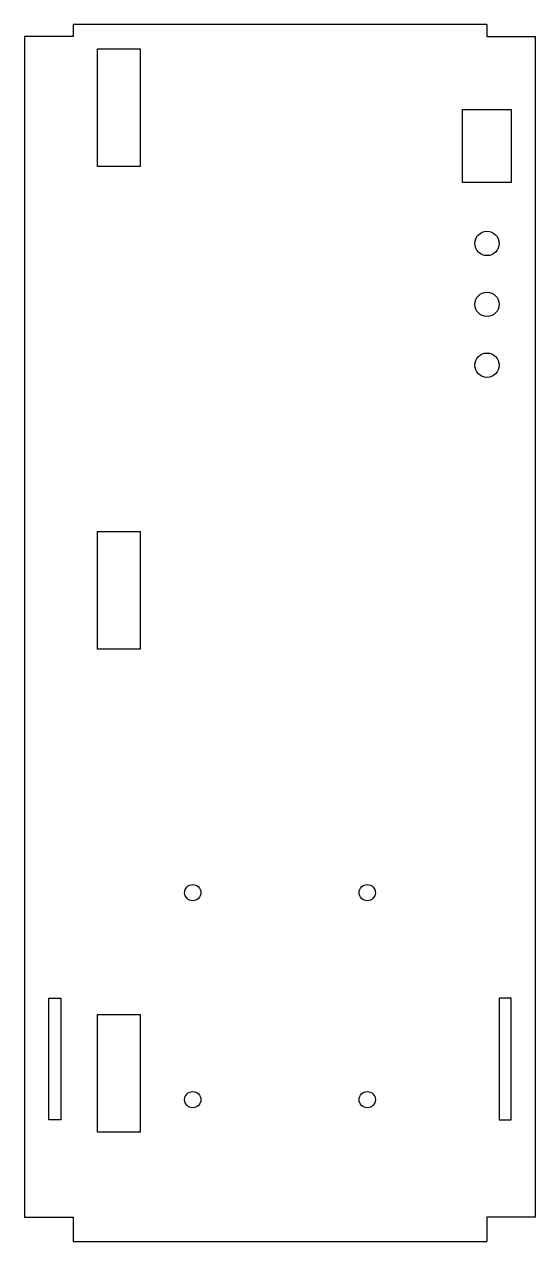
# Model space of a CAD drawing. Extents: x -63 to 63, y -96 to 204.
import ezdxf

# ---------------------------------------------------------------- set-up
doc = ezdxf.new("R2010")
doc.units = 0
doc.layers.get('0').update_dxf_attribs({"linetype": 'continuous'})

# ---------------------------------------------------------------- blocks, each defined once
blk = doc.blocks.new('BODY')
at = {"color": 0}
for p, q in [((-51, 204), (-51, 201)), ((51, 204), (-51, 204)), ((51, 204), (51, 201)), ((-63, 201), (-63, -90)), ((-51, 201), (-63, 201)), ((51, 201), (63, 201)), ((63, -90), (63, 201)), ((-45, 169), (-45, 198)), ((-45, 198), (-34.5, 198)), ((-34.5, 198), (-34.5, 169)), ((45, 165), (45, 183)), ((45, 183), (57, 183)), ((57, 183), (57, 165)), ((-34.5, 169), (-45, 169)), ((57, 165), (45, 165)), ((-45, 50), (-45, 79)), ((-45, 79), (-34.5, 79)), ((-34.5, 79), (-34.5, 50)), ((-34.5, 50), (-45, 50)), ((-57, -66), (-57, -36)), ((-57, -36), (-54, -36)), ((-54, -36), (-54, -66)), ((57, -36), (54, -36)), ((54, -36), (54, -66)), ((57, -66), (57, -36)), ((-45, -69), (-45, -40)), ((-45, -40), (-34.5, -40)), ((-34.5, -40), (-34.5, -69)), ((-54, -66), (-57, -66)), ((54, -66), (57, -66)), ((-34.5, -69), (-45, -69)), ((-63, -90), (-51, -90)), ((-51, -90), (-51, -96)), ((51, -90), (51, -96)), ((63, -90), (51, -90)), ((-51, -96), (51, -96))]:
    blk.add_line(p, q, dxfattribs=at)
for centre, radius in [((51, 150), 3), ((51, 135), 3), ((51, 120), 3), ((-21.5, -10), 2), ((21.5, -10), 2), ((-21.5, -61), 2), ((21.5, -61), 2)]:
    blk.add_circle(centre, radius, dxfattribs=at)

msp = doc.modelspace()

# ---------------------------------------------------------------- block references
at = {"color": 0}
msp.add_blockref('BODY', (0, 0), dxfattribs=at)

doc.saveas('drawing.dxf')
